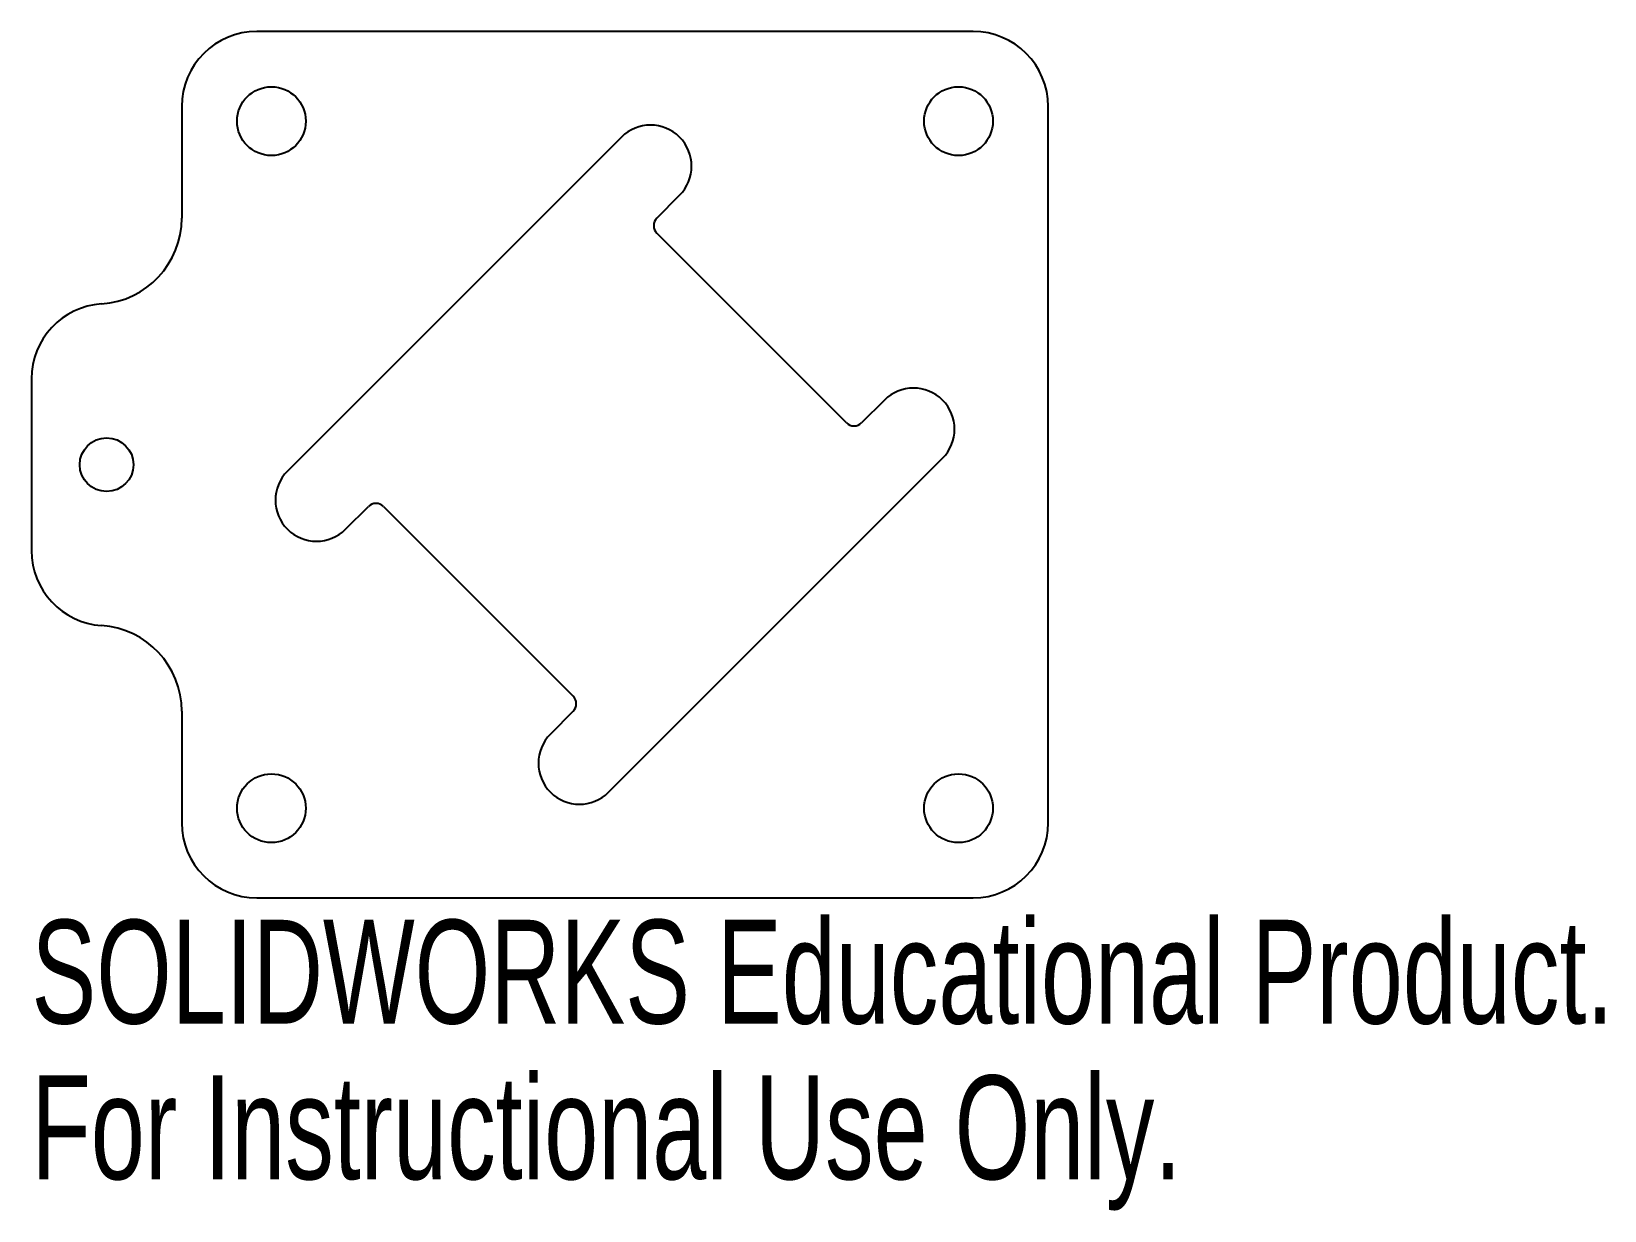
# Model space of a CAD drawing. Header units: millimetres. Extents: x -208.3 to -135, y -215.9 to -160.9.
import ezdxf

# ---------------------------------------------------------------- set-up
doc = ezdxf.new("R2010")
doc.units = ezdxf.units.MM
doc.styles.add('SLDTEXTSTYLE0', font='TXT', dxfattribs={"width": 0.7})

msp = doc.modelspace()

# ---------------------------------------------------------------- linework, layer by layer
at = {"color": 7, "linetype": 'Continuous', "lineweight": 25}
for p, q in [((-164.444, -160.944), (-197.8, -160.944)), ((-201.3, -164.444), (-201.3, -169.639)), ((-160.944, -197.8), (-160.944, -164.444)), ((-180.822, -165.866), (-196.378, -181.422)), ((-179.174, -169.635), (-178.113, -168.574)), ((-170.342, -179.174), (-179.174, -170.342)), ((-208.3, -177.122), (-208.3, -185.122)), ((-168.574, -178.113), (-169.635, -179.174)), ((-181.422, -196.378), (-165.866, -180.822)), ((-193.67, -184.13), (-192.609, -183.07)), ((-191.902, -183.07), (-183.07, -191.902)), ((-201.3, -192.605), (-201.3, -197.8)), ((-183.07, -192.609), (-184.13, -193.67)), ((-197.8, -201.3), (-164.444, -201.3))]:
    msp.add_line(p, q, dxfattribs=at)
for centre, radius in [((-197.122, -165.122), 1.6), ((-165.122, -165.122), 1.6), ((-204.8, -181.122), 1.25), ((-197.122, -197.122), 1.6), ((-165.122, -197.122), 1.6)]:
    msp.add_circle(centre, radius, dxfattribs=at)
for centre, radius, start, end in [((-197.8, -164.444), 3.5, 90, 180), ((-164.444, -164.444), 3.5, 0, 90), ((-179.467, -167.22), 1.915, 315, 135), ((-205.3, -169.639), 4, 273.82255, 0), ((-178.82, -169.988), 0.5, 135, 225), ((-204.8, -177.122), 3.5, 93.82255, 180), ((-167.22, -179.467), 1.915, 315, 135), ((-169.988, -178.82), 0.5, 225, 315), ((-195.024, -182.776), 1.915, 135, 315), ((-192.255, -183.423), 0.5, 45, 135), ((-204.8, -185.122), 3.5, 180, 266.17745), ((-205.3, -192.605), 4, 0, 86.17745), ((-183.423, -192.255), 0.5, 315, 45), ((-182.776, -195.024), 1.915, 135, 315), ((-197.8, -197.8), 3.5, 180, 270), ((-164.444, -197.8), 3.5, 270, 0)]:
    msp.add_arc(centre, radius, start, end, dxfattribs=at)

# ---------------------------------------------------------------- texts
at = {"color": 7, "linetype": 'Continuous', "char_height": 4.83362, "attachment_point": 1, "style": 'SLDTEXTSTYLE0'}
for s, insert in [('SOLIDWORKS Educational Product.', (-208.3, -202.32)), ('For Instructional Use Only.', (-208.3, -209.57))]:
    msp.add_mtext(s, dxfattribs=dict(at, insert=insert))

doc.saveas('drawing.dxf')
